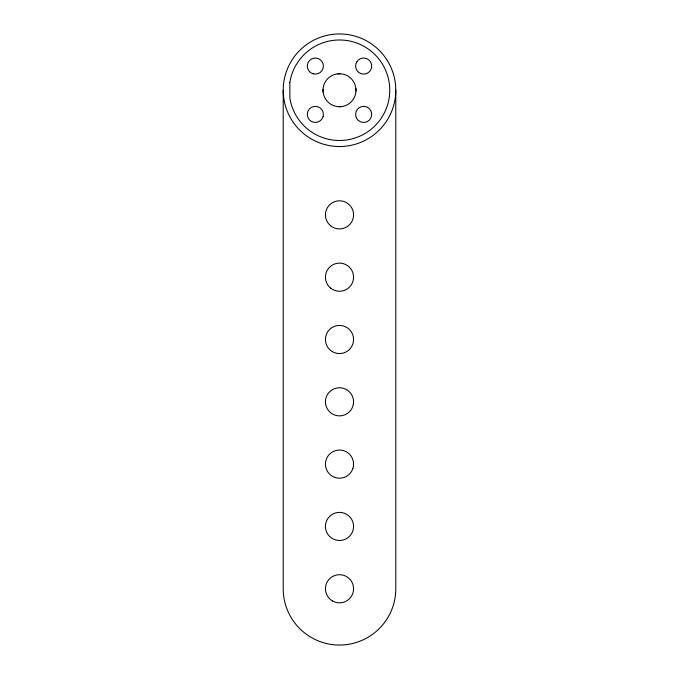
<?xml version="1.0" encoding="UTF-8"?>
<svg xmlns="http://www.w3.org/2000/svg" width="679" height="679" viewBox="0 0 679 679"><rect width="100%" height="100%" fill="white"/><g stroke="black" fill="none" stroke-linecap="round" stroke-linejoin="round"><path stroke-width="1.02" d="M337.803 73.841L340.383 73.773M338.617 106.696L341.197 106.628M355.898 88.533L355.957 91.122A16.483 16.483 0 0 1 330.503 104.048A16.483 16.483 0 0 1 332.039 75.539A16.483 16.483 0 0 1 355.957 91.122M323.043 89.348L323.102 91.937M395.789 90.239A56.289 56.289 0 0 1 311.355 138.983A56.289 56.289 0 0 1 311.355 41.487A56.289 56.289 0 0 1 395.789 90.239L395.789 588.761A56.289 56.289 0 0 1 339.5 645.05A56.289 56.289 0 0 1 283.211 588.761L283.211 90.239M289.865 82.371L289.865 98.099A50.254 50.254 0 0 0 366.872 132.38A50.254 50.254 0 0 0 366.872 48.09A50.254 50.254 0 0 0 289.865 82.371M353.572 526.446L353.394 528.652A14.072 14.072 0 0 1 325.606 528.652L325.428 526.446A14.072 14.072 0 0 1 339.5 512.373A14.072 14.072 0 0 1 353.572 526.446M353.394 404.013L352.885 406.161A14.072 14.072 0 0 1 325.606 404.013L325.428 401.815A14.072 14.072 0 0 1 337.302 387.921L339.5 387.743A14.072 14.072 0 0 1 353.394 404.013M323.102 116.482L322.296 118.418A8.038 8.038 0 0 1 309.649 120.09A8.038 8.038 0 0 1 311.313 107.435L313.257 106.637A8.038 8.038 0 0 1 323.102 116.482M356.704 62.052L355.898 63.987A8.038 8.038 0 0 0 365.743 73.841L367.687 73.035A8.038 8.038 0 0 0 369.351 60.389A8.038 8.038 0 0 0 356.704 62.052M352.885 468.485L352.036 470.522A14.072 14.072 0 0 1 339.5 478.203L337.302 478.033A14.072 14.072 0 0 1 326.964 457.748L328.118 455.864A14.072 14.072 0 0 1 337.302 450.236L339.5 450.058A14.072 14.072 0 0 1 352.885 468.485M313.257 73.841L311.313 73.035A8.038 8.038 0 0 1 309.649 60.389A8.038 8.038 0 0 1 322.296 62.052L323.102 63.987A8.038 8.038 0 0 1 313.257 73.841M367.687 107.435L365.743 106.637A8.038 8.038 0 0 0 355.898 116.482L356.704 118.418A8.038 8.038 0 0 0 369.351 120.09A8.038 8.038 0 0 0 367.687 107.435M332.464 600.949A14.072 14.072 0 0 0 353.572 588.761A14.072 14.072 0 0 0 332.464 576.581A14.072 14.072 0 0 0 332.464 600.949M332.464 351.688A14.072 14.072 0 0 0 353.572 339.5A14.072 14.072 0 0 0 332.464 327.312A14.072 14.072 0 0 0 332.464 351.688M330.648 225.801A14.072 14.072 0 0 0 353.394 217.068A14.072 14.072 0 0 0 334.458 201.731A14.072 14.072 0 0 0 330.648 225.801M330.648 288.117A14.072 14.072 0 0 0 353.394 279.383A14.072 14.072 0 0 0 334.458 264.046A14.072 14.072 0 0 0 330.648 288.117"/></g></svg>
